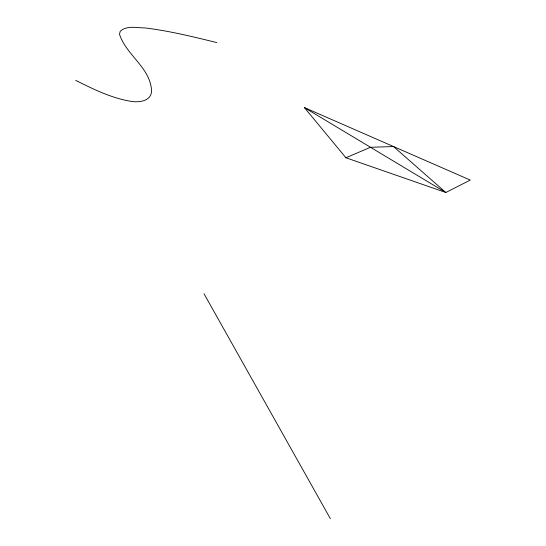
<?xml version="1.0" encoding="UTF-8"?>
<svg xmlns="http://www.w3.org/2000/svg" width="546" height="546" viewBox="0 0 546 546"><rect width="100%" height="100%" fill="white"/><g stroke="black" fill="none" stroke-linecap="round" stroke-linejoin="round"><path stroke-width="0.82" d="M345.905 157.753L370.502 147.284L393.557 146.553L445.836 192.506L470.277 180.078L304.402 107.596L345.905 157.753L445.836 192.506L304.402 107.596M216.844 42.588C193.1 36.78 169.287 30.849 144.97 27.935C136.916 27.914 126.754 25.171 120.222 31.293L119.499 34.275C126.187 55.16 150.696 67.8 151.597 91.216C150.962 101.665 138.152 102.744 130.16 101.201C110.865 97.843 93.079 89.08 75.723 80.378M204.033 293.775L330.371 518.7"/></g></svg>
